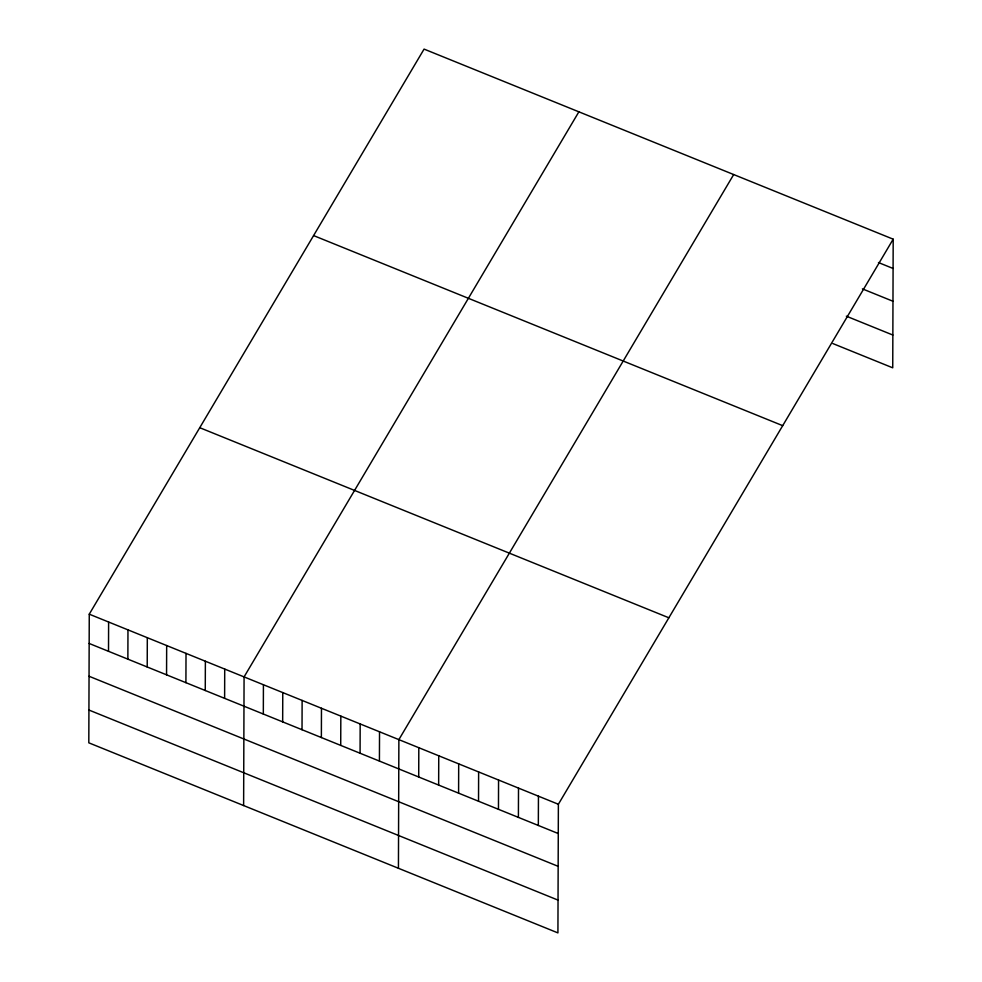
<?xml version="1.0" encoding="UTF-8"?>
<svg xmlns="http://www.w3.org/2000/svg" width="982" height="982" viewBox="0 0 982 982"><rect width="100%" height="100%" fill="white"/><g stroke="black" fill="none" stroke-linecap="round" stroke-linejoin="round"><path stroke-width="1.47" d="M89.264 614.18L88.81 742.822L557.923 932.9L558.377 804.258L893.19 239.178L424.077 49.1L89.264 614.18L558.377 804.258M108.511 651.312L108.609 622.023M127.869 659.155L127.967 629.867M147.214 666.999L147.312 637.699M166.559 674.83L166.67 645.542M185.917 682.674L186.015 653.386M205.263 690.518L205.373 661.23M224.62 698.362L224.718 669.061M243.622 805.547L244.076 676.905L578.877 111.825M263.323 714.037L263.421 684.749M282.669 721.88L282.767 692.592M302.026 729.724L302.125 700.424M321.372 737.556L321.47 708.268M340.717 745.399L340.828 716.111M360.075 753.243L360.173 723.955M379.42 761.087L379.531 731.786M398.434 868.272L398.876 739.63L733.689 174.55M418.713 777.008L418.811 747.707M438.647 785.084L438.758 755.784M458.594 793.161L458.692 763.873M478.529 801.238L478.627 771.95M498.463 809.315L498.561 780.027M518.398 817.392L518.508 788.104M538.332 825.469L538.443 796.181M893.19 239.178L892.736 367.82L832.92 343.59M878.46 262.55L893.08 268.467M862.405 288.868L892.969 301.253M846.337 316.179L892.847 335.034M313.589 235.582L782.703 425.66M199.751 427.698L668.865 617.788M89.166 643.468L558.279 833.546M89.043 676.254L558.157 866.333M88.932 710.035L558.046 900.113"/></g></svg>
